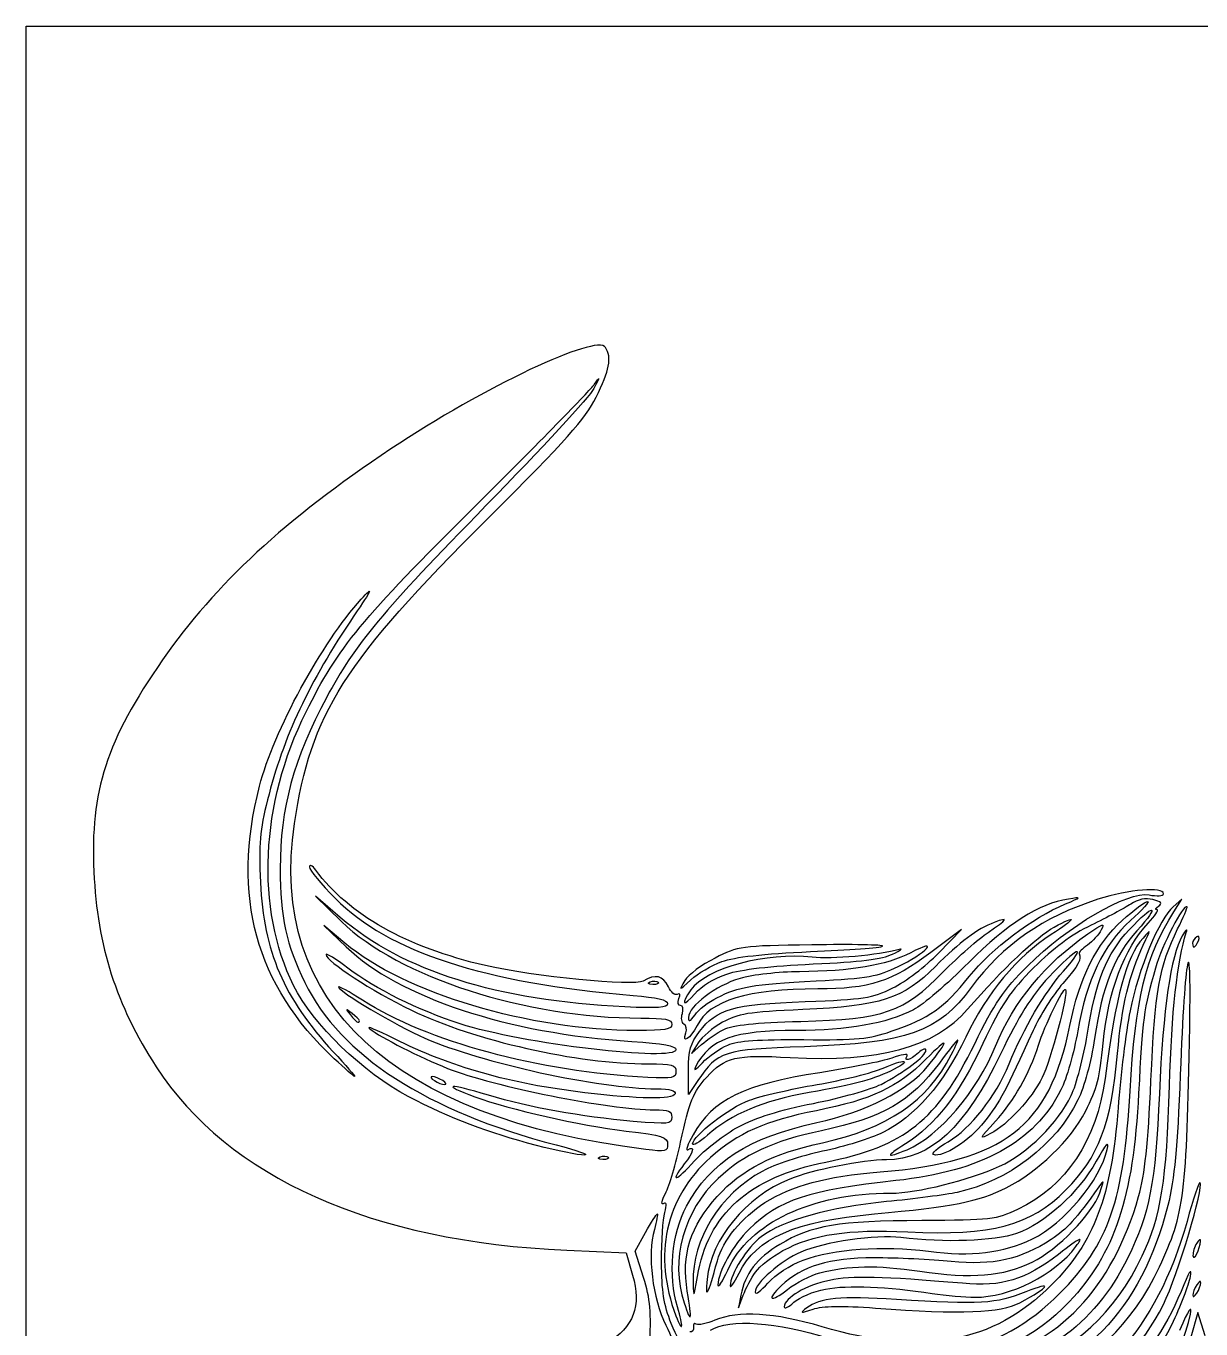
# Model space of a CAD drawing. Extents: x 0 to 149, y 0 to 198.
# Drawn here: x 0 to 74.6, y 115.2 to 197.9 of the extents above; entities that cross this region are included whole.
import ezdxf

# ---------------------------------------------------------------- set-up
doc = ezdxf.new("R2010")
doc.units = 0
doc.layers.get('0').update_dxf_attribs({"linetype": 'CONTINUOUS'})

msp = doc.modelspace()

# ---------------------------------------------------------------- linework, layer by layer
at = {"color": 7}
for points in [[(0.000001, 98.954167), (0.000001, 197.908333), (74.6125, 197.908333), (149.225, 197.908333), (149.225, 98.954167), (149.225, 0), (74.6125, 0), (0.000001, 0)], [(74.448871, 139.846034)], [(44.189166, 138.524335)], [(44.503774, 137.733487)], [(39.637891, 137.234917)], [(43.872171, 136.226415)], [(21.166667, 134.772813)], [(44.317708, 134.216349)], [(44.561943, 133.226257)], [(19.571452, 132.360636)], [(26.458333, 130.96875)], [(61.565219, 128.392473)], [(45.239093, 128.034505)], [(32.411458, 126.852894)], [(42.333333, 126.950105)], [(36.462891, 126.122417)], [(74.589844, 120.782292)], [(43.901619, 119.529908)], [(49.352232, 119.571728)], [(46.320337, 118.811416)], [(50.403125, 118.767725)], [(41.995135, 117.607292)], [(50.769398, 117.733781)], [(74.604396, 118.136458)], [(41.362016, 116.615104)], [(53.945134, 116.530805)]]:
    msp.add_lwpolyline(points, close=True, dxfattribs=at)
for points in [[(19.957305, 141.320385), (18.388542, 142.666551), (20.031147, 141.067981)], [(72.895526, 141.684375), (73.401105, 142.478125), (72.850949, 142.005566)], [(20.240626, 139.700357), (18.917709, 140.812478), (20.335241, 139.453279)], [(57.94375, 139.06209), (59.398958, 140.563804), (57.460745, 139.107307)], [(42.68969, 133.366097), (42.257022, 132.688542), (42.89049, 133.252906)], [(42.664062, 130.971441), (42.06875, 130.096744), (42.06875, 131.632254)], [(39.208435, 118.477668), (38.678133, 120.141791), (39.337729, 121.321938)], [(34.334328, 120.202984), (38.109282, 120.038056), (38.519838, 118.625789)], [(45.392845, 117.342708), (45.240586, 116.548958), (45.544475, 117.342708)], [(74.878586, 114.762007), (74.415994, 116.257104), (73.967118, 114.683244)]]:
    msp.add_lwpolyline(points, dxfattribs=at)
for points in [[(36.800729, 177.506215), (36.242104, 178.388354), (29.102838, 175.014655), (23.16765, 171.063825)], [(36.19714, 174.342388), (37.061447, 176.072022), (37.211355, 176.857787), (36.800729, 177.506215)], [(36.084288, 175.154167), (36.46433, 175.711223), (36.460655, 175.670525), (36.061004, 174.896309)], [(28.567999, 167.48125), (32.45376, 171.337552), (35.83609, 174.790365), (36.084288, 175.154167)], [(36.061004, 174.896309), (35.800004, 174.390685), (32.72568, 171.056935), (29.229174, 167.487976)], [(29.368978, 166.693358), (34.339366, 171.643268), (35.495622, 172.938528), (36.19714, 174.342388)], [(23.16765, 171.063825), (16.455552, 166.59584), (12.041675, 162.518881), (8.665504, 157.668656)], [(17.78719, 154.384375), (19.83059, 158.48185), (21.306373, 160.274677), (28.567999, 167.48125)], [(29.229174, 167.487976), (22.632628, 160.754732), (20.892821, 158.664841), (19.091514, 155.310417)], [(17.044295, 147.282649), (18.104869, 154.288622), (20.154782, 157.517121), (29.368978, 166.693358)], [(21.289138, 161.528125), (22.082028, 162.398207), (21.998941, 162.209954), (20.822029, 160.469792)], [(14.826637, 149.661137), (15.720743, 153.157539), (18.779337, 158.773984), (21.289138, 161.528125)], [(20.822029, 160.469792), (17.965246, 156.245803), (16.333722, 152.771435), (15.335084, 148.78522)], [(8.665504, 157.668656), (5.105189, 152.55389), (4.067411, 149.352786), (4.307822, 144.227047)], [(19.091514, 155.310417), (16.983486, 151.384812), (16.138322, 148.264705), (16.142725, 144.42431)], [(16.99172, 136.999096), (14.570319, 141.909088), (14.873831, 148.542439), (17.78719, 154.384375)], [(19.571452, 132.360636), (14.573822, 137.038469), (13.034254, 142.65203), (14.826637, 149.661137)], [(15.335084, 148.78522), (14.851714, 146.855773), (14.776522, 145.977591), (14.886539, 143.546613)], [(39.356771, 126.5936), (23.272068, 128.590167), (15.32948, 135.954863), (17.044295, 147.282649)], [(4.307822, 144.227047), (4.530678, 139.47553), (5.717742, 135.765429), (8.2685, 131.848156)], [(16.142725, 144.42431), (16.146244, 141.359197), (16.530879, 139.576138), (17.701491, 137.198455)], [(18.000081, 144.523746), (17.995451, 144.339151), (18.736827, 143.442957), (19.647575, 142.532208)], [(18.399004, 144.330208), (18.179461, 144.627703), (18.004812, 144.712436), (18.000081, 144.523746)], [(29.180708, 138.267308), (24.154424, 139.43298), (20.493962, 141.491377), (18.399004, 144.330208)], [(14.886539, 143.546613), (15.084637, 139.169346), (16.361387, 136.199393), (19.504441, 132.804516)], [(72.23125, 142.819636), (72.23125, 143.293386), (70.0678, 143.115972), (68.070849, 142.478466)], [(19.647575, 142.532208), (23.054544, 139.12524), (29.033695, 137.179293), (38.563021, 136.376074)], [(66.206661, 142.494159), (64.305236, 142.192589), (62.343403, 140.944772), (59.861932, 138.458609)], [(68.070849, 142.478466), (64.587004, 141.366282), (62.027438, 139.584536), (60.030646, 136.881576)], [(63.616245, 138.261765), (66.104966, 140.751719), (69.973357, 143.010022), (71.317792, 142.757805)], [(66.013542, 142.18317), (67.036701, 142.616489), (67.04312, 142.626823), (66.206661, 142.494159)], [(69.617209, 141.133547), (70.358804, 141.800305), (71.084628, 142.345833), (71.230149, 142.345833)], [(71.230149, 142.345833), (71.37567, 142.345833), (70.887971, 141.800305), (70.146376, 141.133547)], [(71.566916, 142.455204), (71.082628, 142.576754), (70.626817, 142.48502), (70.152712, 142.170594)], [(71.317792, 142.757805), (71.820193, 142.663553), (72.23125, 142.691377), (72.23125, 142.819636)], [(71.925662, 142.05031), (72.187112, 142.216008), (72.091931, 142.323434), (71.566916, 142.455204)], [(59.900696, 137.572155), (61.367011, 139.386987), (63.871001, 141.275787), (66.013542, 142.18317)], [(65.287499, 140.709116), (66.816473, 141.542751), (66.704617, 141.266868), (65.0948, 140.233852)], [(70.152712, 142.170594), (69.767939, 141.915412), (68.634729, 141.31226), (67.634469, 140.830258)], [(70.057248, 140.546513), (71.64237, 142.241135), (72.080379, 142.182882), (70.550199, 140.480952)], [(70.109196, 130.307292), (70.421672, 136.068102), (71.110983, 138.882686), (72.895526, 141.684375)], [(72.850949, 142.005566), (71.967204, 141.246466), (70.640305, 138.043044), (70.11448, 135.399132)], [(71.253342, 140.956771), (71.702763, 141.429714), (71.957819, 141.81849), (71.820132, 141.820717)], [(71.820132, 141.820717), (71.682446, 141.822834), (71.729933, 141.926262), (71.925662, 142.05031)], [(73.727204, 141.996409), (73.507685, 142.215926), (72.13646, 139.560795), (71.721464, 138.112653)], [(73.132013, 140.592524), (73.496006, 141.328021), (73.763841, 141.959769), (73.727204, 141.996409)], [(38.033854, 135.647263), (29.915355, 136.038381), (23.920033, 137.919947), (19.957305, 141.320385)], [(20.031147, 141.067981), (23.657765, 137.538582), (31.720909, 134.9375), (39.035138, 134.9375)], [(61.481068, 141.009777), (60.421329, 140.606865), (59.275329, 139.748924), (57.756907, 138.221717)], [(59.795833, 135.494297), (62.018061, 138.060065), (64.160879, 140.094856), (65.287499, 140.709116)], [(61.092292, 140.375354), (62.350306, 141.207868), (62.456081, 141.380477), (61.481068, 141.009777)], [(67.634469, 140.830258), (66.396272, 140.233598), (65.236863, 139.374936), (64.001875, 138.139951)], [(66.283536, 134.463806), (66.89508, 137.502223), (67.969754, 139.652343), (69.617209, 141.133547)], [(70.146376, 141.133547), (68.400811, 139.564134), (67.350312, 137.372101), (66.791261, 134.132563)], [(67.428105, 140.285803), (68.391172, 140.953786), (68.530605, 140.994707), (68.285955, 140.537576)], [(68.400742, 133.35), (68.713488, 136.619083), (69.744855, 139.369334), (71.253342, 140.956771)], [(70.94963, 139.567708), (71.46159, 140.625772), (71.461588, 140.625888), (70.935395, 140.019881)], [(73.899847, 134.408333), (74.021159, 141.214419), (73.589756, 139.034755), (73.297632, 131.365625)], [(73.681847, 140.361458), (73.775671, 140.6525), (73.65941, 140.557388), (73.423497, 140.150099)], [(58.248021, 137.870208), (59.215734, 138.853204), (60.495656, 139.980519), (61.092292, 140.375354)], [(65.0948, 140.233852), (62.932606, 138.846375), (61.021357, 136.552284), (59.674876, 133.728262)], [(61.566115, 133.158804), (62.701125, 135.952079), (64.721608, 138.408577), (67.428105, 140.285803)], [(67.38675, 133.855616), (67.931808, 137.275059), (68.627424, 139.017915), (70.057248, 140.546513)], [(68.285955, 140.537576), (68.125282, 140.237356), (67.726854, 139.80473), (67.400556, 139.576183)], [(70.550199, 140.480952), (69.09404, 138.861353), (68.360658, 137.000477), (67.857465, 133.648453)], [(70.935395, 140.019881), (69.853495, 138.773876), (69.219736, 136.429541), (68.524308, 131.101042)], [(71.435068, 130.96875), (71.687976, 136.640671), (71.971212, 138.246969), (73.132013, 140.592524)], [(73.423497, 140.150099), (72.696895, 138.89568), (72.21292, 135.56384), (71.971691, 130.155408)], [(72.613753, 130.627101), (72.746248, 135.306586), (73.104314, 138.569912), (73.681847, 140.361458)], [(74.344887, 140.095002), (74.201033, 140.006096), (74.083333, 139.821317), (74.083333, 139.684384)], [(74.083333, 139.684384), (74.083333, 139.3038), (74.272979, 139.387665), (74.448871, 139.846034)], [(74.448871, 139.846034), (74.539224, 140.081492), (74.494869, 140.187696), (74.344887, 140.095002)], [(20.439063, 138.109084), (19.675079, 138.688577), (19.051808, 139.075239), (19.05402, 138.968334)], [(19.05402, 138.968334), (19.062883, 138.540114), (21.978176, 136.642583), (24.473959, 135.440563)], [(38.803527, 134.14375), (31.957732, 134.14375), (24.026215, 136.517965), (20.240626, 139.700357)], [(20.335241, 139.453279), (23.678809, 136.247307), (30.584264, 133.963235), (38.475859, 133.453031)], [(49.920223, 138.802637), (47.060212, 139.138776), (43.171155, 138.094323), (42.218525, 136.734254)], [(49.911394, 139.585568), (45.384892, 139.519041), (45.241223, 139.499517), (43.754612, 138.748831)], [(44.189166, 138.524335), (44.994118, 138.817585), (46.802821, 139.020232), (49.809927, 139.154088)], [(56.18144, 139.084031), (54.592956, 138.279087), (52.3845, 137.903445), (49.113318, 137.881797)], [(49.809927, 139.154088), (52.248565, 139.262638), (54.311815, 139.419454), (54.394928, 139.502568)], [(54.394928, 139.502568), (54.478042, 139.585681), (52.460451, 139.623033), (49.911394, 139.585568)], [(55.45808, 139.300625), (54.134689, 138.924279), (51.160691, 138.656846), (49.920223, 138.802637)], [(49.986068, 138.372202), (52.979497, 138.507766), (54.360707, 138.679843), (55.033333, 139.001011)], [(57.460745, 139.107307), (54.981083, 137.243931), (53.572754, 136.789583), (50.276564, 136.789583)], [(55.033333, 139.001011), (55.542656, 139.244205), (55.733791, 139.379031), (55.45808, 139.300625)], [(55.03913, 136.849821), (55.836307, 137.240626), (57.143385, 138.236148), (57.94375, 139.06209)], [(55.379223, 138.208258), (56.17754, 138.598839), (56.990115, 139.110474), (57.184941, 139.345225)], [(57.184941, 139.345225), (57.421923, 139.630772), (57.089765, 139.544317), (56.18144, 139.084031)], [(65.88212, 137.918402), (67.508353, 139.7659), (66.718937, 139.442507), (64.957018, 137.539426)], [(66.873437, 139.033446), (67.055579, 138.683193), (66.848434, 138.304042), (65.837025, 137.136404)], [(67.400556, 139.576183), (67.074262, 139.347636), (66.837057, 139.103404), (66.873437, 139.033446)], [(69.315968, 132.691698), (69.586054, 135.711798), (70.070504, 137.750828), (70.94963, 139.567708)], [(39.200259, 137.283531), (38.650807, 136.940391), (32.150034, 137.578674), (29.180708, 138.267308)], [(43.754612, 138.748831), (42.917438, 138.326088), (42.053095, 137.682552), (41.833848, 137.31875)], [(42.218753, 137.374617), (42.649698, 137.769148), (43.536386, 138.286519), (44.189166, 138.524335)], [(44.503774, 137.733487), (45.405268, 138.032913), (47.25642, 138.248583), (49.986068, 138.372202)], [(57.756907, 138.221717), (55.711349, 136.164325), (54.276413, 135.69637), (49.330909, 135.473869)], [(50.166439, 137.294112), (53.469937, 137.473283), (54.104402, 137.584545), (55.379223, 138.208258)], [(59.861932, 138.458609), (58.515837, 137.10997), (56.942006, 135.765498), (56.364531, 135.470892)], [(60.244511, 133.306444), (61.501996, 135.887534), (62.053899, 136.698643), (63.616245, 138.261765)], [(64.001875, 138.139951), (62.47928, 136.617355), (61.959442, 135.842669), (60.765288, 133.316652)], [(27.559648, 134.573817), (24.919435, 135.430046), (22.173976, 136.793129), (20.439063, 138.109084)], [(40.790196, 136.930172), (40.467153, 137.639174), (39.952784, 137.75349), (39.200259, 137.283531)], [(39.637891, 137.234906), (39.828885, 137.311336), (40.057089, 137.301938), (40.14501, 137.214031)], [(41.833848, 137.31875), (41.435737, 136.65816), (41.43624, 136.658234), (42.218753, 137.374617)], [(45.344186, 137.453164), (43.824546, 137.011394), (42.06875, 135.687536), (42.06875, 134.983511)], [(42.473436, 136.48603), (42.869713, 136.956977), (43.69788, 137.465811), (44.503774, 137.733487)], [(43.872171, 136.226415), (45.313044, 136.947929), (46.031931, 137.069872), (50.166439, 137.294112)], [(49.113318, 137.881797), (47.816643, 137.873224), (46.128877, 137.681279), (45.344186, 137.453164)], [(49.2125, 134.730641), (54.528336, 134.87998), (55.707701, 135.289772), (58.248021, 137.870208)], [(54.943044, 134.096442), (57.381476, 134.943167), (58.292772, 135.582059), (59.900696, 137.572155)], [(64.957018, 137.539426), (63.841455, 136.334481), (63.04221, 135.064987), (61.899578, 132.683081)], [(62.424643, 132.027083), (63.358009, 134.300965), (64.678539, 136.551059), (65.88212, 137.918402)], [(71.721464, 138.112653), (70.97967, 135.524132), (70.896964, 134.907795), (70.656328, 130.175)], [(24.264835, 129.962624), (21.448602, 131.422796), (18.184258, 134.580929), (16.99172, 136.999096)], [(17.701491, 137.198455), (19.991828, 132.546445), (25.439209, 129.027433), (33.666777, 126.884874)], [(21.365105, 136.073327), (20.52836, 136.609175), (19.843751, 136.98714), (19.843751, 136.913252)], [(19.843751, 136.913252), (19.843751, 136.633238), (23.494506, 134.471622), (25.319954, 133.670789)], [(39.797744, 137.075066), (39.489518, 137.087766), (39.426825, 137.150456), (39.637891, 137.234917)], [(40.14501, 137.214031), (40.232928, 137.126112), (40.076657, 137.063578), (39.797744, 137.075066)], [(41.358653, 136.444408), (41.209682, 136.352338), (40.953875, 136.570932), (40.790196, 136.930172)], [(41.460558, 136.171527), (41.563049, 136.438616), (41.522962, 136.545958), (41.358653, 136.444408)], [(42.218525, 136.734254), (41.557601, 135.790654), (41.739376, 135.613651), (42.473436, 136.48603)], [(50.276564, 136.789583), (45.840968, 136.789583), (43.393027, 136.046191), (42.612702, 134.462221)], [(60.030646, 136.881576), (57.932466, 134.041372), (55.979322, 133.347881), (49.42981, 133.117593)], [(49.48288, 135.982419), (53.229327, 136.125503), (53.71691, 136.201621), (55.03913, 136.849821)], [(65.837025, 137.136404), (65.230618, 136.43633), (64.384208, 135.089635), (63.956113, 134.14375)], [(64.29375, 133.217708), (64.685661, 134.449132), (65.872603, 136.886423), (66.012338, 136.746692)], [(66.012338, 136.746692), (66.210752, 136.548275), (65.0646, 132.224783), (64.530581, 131.157237)], [(39.489063, 131.166812), (32.566351, 131.518964), (25.482127, 133.436804), (21.365105, 136.073327)], [(40.745833, 135.85435), (40.745833, 135.593889), (40.125301, 135.546505), (38.033854, 135.647263)], [(38.563021, 136.376074), (40.060951, 136.249815), (40.745833, 136.08612), (40.745833, 135.85435)], [(41.565716, 135.73125), (41.414957, 135.73125), (41.367636, 135.929375), (41.460558, 136.171527)], [(41.678942, 135.224351), (41.767429, 135.503145), (41.716476, 135.73125), (41.565716, 135.73125)], [(42.483109, 135.146754), (42.711008, 135.472122), (43.336086, 135.957971), (43.872171, 136.226415)], [(42.765086, 134.080702), (43.867832, 135.526478), (44.853947, 135.805632), (49.48288, 135.982419)], [(20.703647, 135.235834), (20.284002, 135.564941), (20.274643, 135.555583), (20.603751, 135.135938)], [(20.603751, 135.135938), (20.949394, 134.695208), (21.166667, 134.55505), (21.166667, 134.772813)], [(21.166667, 134.772813), (21.166667, 134.827753), (20.958308, 135.036113), (20.703647, 135.235834)], [(24.473959, 135.440563), (28.505489, 133.498897), (34.994297, 132.027083), (39.523019, 132.027083)], [(39.035138, 134.9375), (40.614552, 134.9375), (41.010417, 134.857964), (41.010417, 134.540625)], [(41.781849, 134.554418), (41.636765, 134.644085), (41.590455, 134.945554), (41.678942, 135.224351)], [(42.06875, 134.983511), (42.06875, 134.658275), (42.168485, 134.697568), (42.483109, 135.146754)], [(49.330909, 135.473869), (45.829323, 135.316333), (45.213847, 135.219136), (44.235317, 134.66917)], [(48.528441, 132.433997), (54.152554, 132.115856), (57.705551, 133.080874), (59.795833, 135.494297)], [(56.364531, 135.470892), (54.62388, 134.582879), (52.199244, 134.151838), (48.921252, 134.147661)], [(70.11448, 135.399132), (69.846926, 134.053829), (69.503552, 131.28625), (69.351427, 129.248958)], [(23.396346, 133.622277), (22.242783, 134.20186), (21.537084, 134.487134), (21.828126, 134.256219)], [(21.828126, 134.256219), (22.519972, 133.707299), (25.042975, 132.424673), (26.769653, 131.744077)], [(41.275, 132.935361), (41.275, 132.131861), (31.482194, 133.301721), (27.559648, 134.573817)], [(41.010417, 134.540625), (41.010417, 134.219569), (40.588819, 134.14375), (38.803527, 134.14375)], [(42.612702, 134.462221), (42.205545, 133.635742), (41.608825, 133.253067), (41.896596, 134.002984)], [(41.896596, 134.002984), (41.978569, 134.216606), (41.926933, 134.46475), (41.781849, 134.554418)], [(42.06875, 131.632254), (42.06875, 132.882989), (42.19789, 133.337072), (42.765086, 134.080702)], [(48.921252, 134.147661), (44.938767, 134.142581), (43.436349, 133.612435), (42.536771, 131.894792)], [(44.235317, 134.66917), (43.623188, 134.325135), (42.927656, 133.738752), (42.68969, 133.366097)], [(42.89049, 133.252906), (43.238899, 133.563304), (43.881146, 133.996853), (44.317708, 134.216349)], [(44.317708, 134.216349), (44.88593, 134.502038), (46.276686, 134.648165), (49.2125, 134.730641)], [(49.390787, 133.567728), (52.775768, 133.535698), (53.536932, 133.60818), (54.943044, 134.096442)], [(54.231072, 125.169657), (62.117544, 125.824131), (64.990535, 128.039611), (66.283536, 134.463806)], [(63.956113, 134.14375), (62.245182, 130.36341), (61.83177, 129.591221), (60.861892, 128.364231)], [(66.791261, 134.132563), (66.555776, 132.768004), (66.072028, 131.077131), (65.716266, 130.37507)], [(71.979057, 119.147214), (73.574047, 122.574378), (73.707871, 123.63763), (73.899847, 134.408333)], [(35.476143, 130.199098), (30.724549, 130.767386), (26.949082, 131.837282), (23.396346, 133.622277)], [(25.319954, 133.670789), (28.91264, 132.094653), (36.378494, 130.458311), (40.040277, 130.444431)], [(38.475859, 133.453031), (40.470458, 133.324079), (41.275, 133.175288), (41.275, 132.935361)], [(42.957742, 132.106646), (43.341703, 132.51421), (44.063595, 133.018035), (44.561943, 133.226257)], [(44.561943, 133.226257), (45.225965, 133.503704), (46.516015, 133.59493), (49.390787, 133.567728)], [(50.8, 125.798741), (55.776133, 126.786442), (57.884576, 128.4625), (60.244511, 133.306444)], [(59.674876, 133.728262), (58.262107, 130.765209), (56.425436, 128.65386), (54.400842, 127.665493)], [(60.765288, 133.316652), (59.226537, 130.061697), (57.765405, 128.172374), (55.845064, 126.954529)], [(55.951895, 126.582948), (57.961604, 127.422659), (60.392045, 130.269401), (61.566115, 133.158804)], [(57.257315, 131.869855), (58.692632, 133.659171), (58.648497, 133.831915), (57.142573, 132.318958)], [(58.751227, 132.596094), (59.437601, 133.956795), (59.380885, 133.917653), (58.005692, 132.081553)], [(61.565218, 128.392473), (62.721699, 129.650932), (63.721041, 131.418203), (64.29375, 133.217708)], [(66.374097, 130.019158), (66.708631, 130.733811), (67.164323, 132.460217), (67.38675, 133.855616)], [(67.857465, 133.648453), (67.632863, 132.152258), (67.204003, 130.565284), (66.802513, 129.744671)], [(67.271844, 129.006502), (68.0457, 130.554272), (68.184297, 131.087532), (68.400742, 133.35)], [(19.504441, 132.804516), (20.304494, 131.940366), (20.916491, 131.234603), (20.864437, 131.236156)], [(20.864437, 131.236156), (20.812382, 131.237744), (20.23054, 131.743723), (19.571452, 132.360636)], [(49.42981, 133.117593), (44.261331, 132.935861), (43.929366, 132.830559), (42.664062, 130.971441)], [(43.226291, 131.192326), (44.384513, 132.470443), (45.065384, 132.629891), (48.528441, 132.433997)], [(54.977879, 132.402064), (54.353537, 132.180499), (52.299272, 131.761706), (50.412851, 131.471408)], [(50.569852, 127.021529), (54.684893, 127.919649), (57.286472, 129.692294), (58.751227, 132.596094)], [(54.294357, 130.731167), (55.732921, 131.463865), (57.15, 132.536771), (57.15, 132.893244)], [(54.44182, 131.766183), (55.770597, 132.353963), (56.316478, 132.289084), (55.124067, 131.685096)], [(61.899578, 132.683081), (59.653898, 128.001787), (57.434163, 125.941667), (54.635845, 125.941667)], [(55.954454, 132.548286), (56.041682, 132.689428), (55.602225, 132.623626), (54.977879, 132.402064)], [(56.666146, 132.729549), (56.137014, 132.250691), (55.702065, 132.139912), (55.954454, 132.548286)], [(57.15, 132.893244), (57.15, 133.044046), (56.932266, 132.970384), (56.666146, 132.729549)], [(66.039886, 124.025411), (68.114042, 126.099567), (68.916203, 128.221542), (69.315968, 132.691698)], [(8.2685, 131.848156), (12.855248, 124.804162), (21.942381, 120.744393), (34.334328, 120.202984)], [(26.769653, 131.744077), (29.704046, 130.587448), (37.065334, 129.116667), (39.919894, 129.116667)], [(41.275, 131.551524), (41.275, 131.131829), (41.065204, 131.086635), (39.489063, 131.166812)], [(39.523019, 132.027083), (41.032782, 132.027083), (41.275, 131.961334), (41.275, 131.551524)], [(42.536771, 131.894792), (42.355823, 131.549293), (42.501939, 131.622826), (42.957742, 132.106646)], [(55.124067, 131.685096), (53.920491, 131.075451), (52.705979, 130.742907), (49.723429, 130.206358)], [(57.142573, 132.318958), (55.385658, 130.553841), (53.667824, 129.748055), (50.188963, 129.05722)], [(50.213456, 128.299086), (53.270798, 128.962991), (56.059581, 130.376718), (57.257315, 131.869855)], [(50.233747, 130.718563), (51.886837, 131.002207), (53.78047, 131.473636), (54.44182, 131.766183)], [(58.005692, 132.081553), (56.156516, 129.612615), (54.435753, 128.627254), (50.507299, 127.787741)], [(58.560338, 127.092009), (59.992186, 127.931127), (61.570992, 129.947405), (62.424643, 132.027083)], [(25.796876, 131.225229), (25.651355, 131.225229), (25.710886, 131.109815), (25.929167, 130.96875)], [(26.458333, 130.96875), (26.240053, 131.109815), (25.942397, 131.225229), (25.796876, 131.225229)], [(25.929167, 130.96875), (26.147449, 130.827685), (26.445105, 130.712271), (26.590625, 130.712271)], [(29.370303, 130.042243), (26.79391, 130.813392), (26.292914, 130.759393), (28.500239, 129.948464)], [(26.590625, 130.712271), (26.736146, 130.712271), (26.676615, 130.827685), (26.458333, 130.96875)], [(41.565184, 127.053094), (42.134039, 129.659486), (42.369949, 130.247337), (43.226291, 131.192326)], [(50.412851, 131.471408), (45.583007, 130.728156), (43.613192, 129.762702), (42.360093, 127.52455)], [(45.936366, 129.725902), (46.646833, 129.988223), (48.580654, 130.434919), (50.233747, 130.718563)], [(50.006782, 129.524228), (51.740237, 129.869861), (53.669644, 130.412985), (54.294357, 130.731167)], [(64.530581, 131.157237), (63.860066, 129.816818), (62.340466, 128.168911), (61.251042, 127.600784)], [(68.524308, 131.101042), (68.016252, 127.208217), (66.028385, 124.233858), (62.970833, 122.791625)], [(70.647769, 123.607777), (71.060199, 125.072407), (71.252199, 126.867542), (71.435068, 130.96875)], [(73.297632, 131.365625), (73.117718, 126.642389), (72.940513, 124.778233), (72.505991, 123.037685)], [(32.411458, 126.852894), (29.34916, 127.651023), (26.976184, 128.556835), (24.264835, 129.962624)], [(28.500239, 129.948464), (30.75785, 129.119061), (35.117484, 128.12943), (38.113033, 127.766374)], [(38.563021, 128.38253), (35.213155, 128.675043), (31.999769, 129.255208), (29.370303, 130.042243)], [(41.214863, 130.12688), (41.093911, 129.764025), (38.881047, 129.791873), (35.476143, 130.199098)], [(40.040277, 130.444431), (40.90475, 130.44115), (41.285324, 130.338266), (41.214863, 130.12688)], [(49.723429, 130.206358), (46.7448, 129.670514), (44.820374, 128.864249), (43.269143, 127.502251)], [(65.716266, 130.37507), (64.032344, 127.052009), (60.675322, 125.208938), (55.235785, 124.621073)], [(61.818869, 125.528456), (63.567916, 126.329197), (65.571333, 128.304234), (66.374097, 130.019158)], [(65.637643, 117.451539), (68.749556, 120.567897), (69.734515, 123.399658), (70.109196, 130.307292)], [(70.656328, 130.175), (70.319114, 123.54274), (69.121935, 119.949854), (66.243801, 116.93243)], [(71.971691, 130.155408), (71.714844, 124.396802), (71.36434, 122.576228), (69.963387, 119.723958)], [(70.882925, 119.844801), (72.079371, 122.376303), (72.444549, 124.651217), (72.613753, 130.627101)], [(39.919894, 129.116667), (40.791657, 129.116667), (41.010417, 129.021597), (41.010417, 128.642742)], [(42.333333, 126.950105), (42.333333, 127.46523), (44.652356, 129.251821), (45.936366, 129.725902)], [(50.188963, 129.05722), (46.954797, 128.414978), (45.179856, 127.631447), (43.463567, 126.088357)], [(45.239085, 128.034505), (46.343956, 128.623393), (47.851872, 129.094561), (50.006782, 129.524228)], [(66.802513, 129.744671), (65.411297, 126.901131), (62.378429, 124.579676), (59.134375, 123.875234)], [(69.351427, 129.248958), (68.932586, 123.639718), (67.825776, 120.700109), (65.11018, 117.984513)], [(41.010417, 128.642742), (41.010417, 128.205987), (40.818475, 128.185579), (38.563021, 128.38253)], [(41.941197, 122.993036), (43.480331, 125.820932), (45.875112, 127.35701), (50.213456, 128.299086)], [(60.861892, 128.364231), (59.887967, 127.132125), (58.23707, 126.06438), (57.622638, 126.269189)], [(61.251042, 127.600784), (60.503393, 127.210891), (60.521641, 127.256873), (61.565219, 128.392473)], [(62.252299, 124.167085), (64.230343, 125.153298), (66.382961, 127.228671), (67.271844, 129.006502)], [(38.113033, 127.766374), (40.432178, 127.485299), (40.745833, 127.386162), (40.745833, 126.93423)], [(42.360093, 127.52455), (42.011007, 126.901054), (41.862179, 126.475458), (42.029364, 126.578783)], [(43.269143, 127.502251), (42.754447, 127.050342), (42.333333, 126.801877), (42.333333, 126.950105)], [(42.449065, 125.867361), (43.094802, 126.585575), (44.350313, 127.56079), (45.239093, 128.034505)], [(50.507299, 127.787741), (47.401681, 127.124071), (45.589587, 126.286361), (43.95774, 124.759961)], [(54.400842, 127.665493), (53.657307, 127.302511), (51.938962, 126.768873), (50.582303, 126.479628)], [(35.454167, 126.239715), (35.090365, 126.235613), (33.721146, 126.51155), (32.411458, 126.852894)], [(33.666777, 126.884874), (35.013643, 126.534132), (35.817969, 126.243813), (35.454167, 126.239715)], [(40.745833, 126.93423), (40.745833, 126.469804), (40.614182, 126.43752), (39.356771, 126.5936)], [(40.607028, 123.812403), (40.845764, 124.274069), (41.276937, 125.732381), (41.565184, 127.053094)], [(42.029364, 126.578783), (42.493856, 126.865856), (42.381202, 126.414781), (41.804167, 125.677083)], [(43.899616, 123.619122), (45.491699, 125.361113), (47.383499, 126.326098), (50.569852, 127.021529)], [(55.845064, 126.954529), (54.543431, 126.129058), (54.57798, 126.008889), (55.951895, 126.582948)], [(57.622638, 126.269189), (57.459147, 126.323688), (57.881113, 126.693954), (58.560338, 127.092009)], [(63.911446, 120.921637), (65.911698, 121.889941), (68.25502, 124.694363), (68.65879, 126.603125)], [(68.65879, 126.603125), (68.782266, 127.186838), (68.599315, 126.989713), (67.967402, 125.858172)], [(36.622744, 125.962566), (36.314518, 125.975266), (36.251825, 126.037956), (36.462891, 126.122417)], [(36.462891, 126.122406), (36.653885, 126.198836), (36.882089, 126.189438), (36.97001, 126.101531)], [(36.97001, 126.101531), (37.057928, 126.013612), (36.901657, 125.951078), (36.622744, 125.962566)], [(43.463567, 126.088357), (40.603874, 123.517247), (39.808171, 119.877843), (41.266888, 116.041125)], [(41.804167, 125.677083), (40.828378, 124.429607), (41.274836, 124.561335), (42.449065, 125.867361)], [(42.635736, 118.530172), (43.291564, 122.48914), (45.921316, 124.830385), (50.8, 125.798741)], [(50.582303, 126.479628), (49.225642, 126.190383), (47.517293, 125.628061), (46.785969, 125.230027)], [(54.635845, 125.941667), (53.16596, 125.941667), (49.875705, 125.285405), (48.49813, 124.717461)], [(67.967402, 125.858172), (66.841727, 123.842473), (64.687606, 121.888059), (62.907741, 121.26759)], [(46.785969, 125.230027), (44.068026, 123.750737), (42.285428, 120.89829), (42.364263, 118.154582)], [(46.924264, 123.222258), (48.678113, 124.329415), (50.745443, 124.880396), (54.231072, 125.169657)], [(54.924865, 123.823002), (56.562419, 123.825384), (59.905326, 124.652408), (61.818869, 125.528456)], [(43.95774, 124.759961), (41.755891, 122.700389), (40.895405, 119.567119), (41.78848, 116.861074)], [(48.49813, 124.717461), (45.670489, 123.551688), (43.52458, 120.950559), (43.255771, 118.363018)], [(55.235785, 124.621073), (49.689523, 124.021675), (47.849197, 123.411864), (45.913643, 121.532078)], [(53.880361, 122.508293), (58.814962, 122.955566), (60.486721, 123.286803), (62.252299, 124.167085)], [(68.133378, 124.221875), (66.623655, 122.107148), (66.146447, 121.583355), (65.095062, 120.886945)], [(68.18839, 123.846437), (68.475381, 124.650783), (68.469285, 124.692394), (68.133378, 124.221875)], [(72.231769, 116.763948), (73.154215, 118.634843), (74.826376, 124.228484), (74.546793, 124.50807)], [(74.546793, 124.50807), (74.493578, 124.561285), (74.124812, 123.447098), (73.727313, 122.032099)], [(40.47, 123.156588), (40.306628, 123.055618), (40.368289, 123.350734), (40.607028, 123.812403)], [(40.558, 122.590399), (40.705868, 123.120751), (40.680113, 123.286446), (40.47, 123.156588)], [(41.995135, 117.607292), (41.606859, 119.903457), (42.19208, 121.750804), (43.899616, 123.619122)], [(44.558844, 118.94262), (45.928026, 121.952041), (49.886097, 123.815523), (54.924865, 123.823002)], [(54.636458, 123.284589), (51.061855, 122.943027), (48.05753, 122.101046), (46.6891, 121.057292)], [(59.134375, 123.875234), (58.406771, 123.717238), (56.382708, 123.451445), (54.636458, 123.284589)], [(55.990442, 121.366433), (61.33298, 121.114), (63.774466, 121.759991), (66.039886, 124.025411)], [(60.624262, 113.093566), (65.519403, 114.131143), (69.010361, 117.793003), (70.647769, 123.607777)], [(63.895973, 119.447344), (65.513027, 120.238496), (67.701226, 122.481078), (68.18839, 123.846437)], [(39.337729, 121.321938), (39.700507, 121.971017), (40.037078, 122.502083), (40.085669, 122.502083)], [(40.085669, 122.502083), (40.134257, 122.502083), (40.050704, 122.055599), (39.899995, 121.509896)], [(40.357057, 119.459375), (40.352612, 120.769062), (40.443028, 122.178022), (40.558, 122.590399)], [(41.362016, 116.615104), (40.761833, 118.547396), (41.010208, 121.282502), (41.941197, 122.993036)], [(43.901619, 119.529908), (44.258955, 120.841008), (45.442632, 122.286945), (46.924264, 123.222258)], [(45.277667, 118.744016), (46.385173, 120.981454), (48.827968, 122.050347), (53.880361, 122.508293)], [(62.970833, 122.791625), (61.584612, 122.137749), (61.296116, 122.104195), (56.885417, 122.083833)], [(72.505991, 123.037685), (70.843981, 116.380263), (66.85919, 112.323488), (61.35483, 111.685081)], [(56.885417, 122.083833), (51.59457, 122.059412), (49.862571, 121.769016), (47.870896, 120.572429)], [(73.727313, 122.032099), (71.771103, 115.068445), (67.939314, 110.963961), (63.104882, 110.653706)], [(39.899995, 121.509896), (39.449084, 119.877194), (39.777987, 117.172171), (40.638677, 115.434721)], [(45.913643, 121.532078), (44.927187, 120.574043), (43.923492, 118.778213), (43.941886, 118.004167)], [(46.6891, 121.057292), (45.80614, 120.383827), (44.714353, 118.66471), (44.714792, 117.948562)], [(48.068547, 120.177192), (49.989153, 121.216801), (52.183972, 121.546289), (55.990442, 121.366433)], [(55.5625, 121.003139), (53.961691, 121.203532), (50.677387, 120.729663), (49.2125, 120.086945)], [(62.907741, 121.26759), (61.500922, 120.777167), (58.290897, 120.661594), (55.5625, 121.003139)], [(57.319709, 120.133904), (60.04715, 119.778584), (62.042879, 120.01708), (63.911446, 120.921637)], [(65.095062, 120.886945), (63.163172, 119.607314), (61.396306, 119.217903), (58.74853, 119.488193)], [(66.670441, 120.435836), (67.179915, 121.124935), (67.019837, 121.052593), (65.560967, 119.934426)], [(74.105974, 119.85625), (74.12132, 119.43719), (74.562293, 120.281113), (74.589844, 120.782292)], [(74.589844, 120.782292), (74.597834, 120.927813), (74.488974, 120.868281), (74.347909, 120.65)], [(47.870896, 120.572429), (46.409515, 119.694439), (45.655434, 118.71162), (45.392845, 117.342708)], [(49.2125, 120.086945), (47.914195, 119.517316), (46.302083, 118.10996), (46.302083, 117.546183)], [(46.320337, 118.811416), (46.57992, 119.182639), (47.366616, 119.79724), (48.068547, 120.177192)], [(49.352232, 119.571728), (51.293675, 120.298115), (54.384961, 120.516232), (57.319709, 120.133904)], [(65.560967, 119.934426), (63.440135, 118.308901), (62.009015, 117.878511), (59.461789, 118.100187)], [(60.249607, 117.212414), (62.471427, 117.208446), (65.354356, 118.655738), (66.670441, 120.435836)], [(74.347909, 120.65), (74.206843, 120.431719), (74.097973, 120.074531), (74.105974, 119.85625)], [(40.972555, 115.55363), (40.500483, 116.738477), (40.363354, 117.608654), (40.357057, 119.459375)], [(43.255771, 118.363018), (43.112883, 116.987598), (43.301708, 117.328754), (43.901619, 119.529908)], [(47.111796, 118.114215), (47.59529, 118.664884), (48.497916, 119.252087), (49.352232, 119.571728)], [(53.842708, 119.716611), (51.016712, 119.71423), (49.288078, 119.193704), (47.959026, 117.945122)], [(50.403125, 118.767725), (52.229303, 119.242782), (54.018072, 119.271576), (56.753125, 118.869936)], [(58.74853, 119.488193), (57.505537, 119.615082), (55.297917, 119.71787), (53.842708, 119.716611)], [(56.753125, 118.869936), (60.058927, 118.384487), (62.053047, 118.545684), (63.895973, 119.447344)], [(69.963387, 119.723958), (67.821707, 115.363609), (64.356718, 112.943788), (59.53125, 112.438535)], [(63.04878, 112.714953), (66.503553, 113.782025), (69.160258, 116.199891), (70.882925, 119.844801)], [(64.348537, 111.914051), (67.545662, 112.901542), (70.27754, 115.491159), (71.979057, 119.147214)], [(73.945798, 118.533333), (74.049951, 119.151299), (73.850529, 118.838041), (73.346355, 117.59171)], [(38.519838, 118.625789), (39.092931, 116.654424), (38.599679, 115.344665), (36.88511, 114.285003)], [(39.599904, 113.903125), (39.716482, 116.34696), (39.653723, 117.080324), (39.208435, 118.477668)], [(42.364263, 118.154582), (42.393886, 117.12366), (42.405369, 117.139548), (42.635736, 118.530172)], [(43.941886, 118.004167), (43.947072, 117.785885), (44.224705, 118.20819), (44.558844, 118.94262)], [(44.714792, 117.948562), (44.714906, 117.760864), (44.9682, 118.118819), (45.277667, 118.744016)], [(45.544475, 117.342708), (45.711615, 117.779271), (46.060754, 118.440189), (46.320337, 118.811416)], [(51.014514, 118.287012), (49.522102, 117.976007), (48.154167, 117.176825), (48.154167, 116.615927)], [(48.352604, 117.706656), (48.898307, 118.138824), (49.821042, 118.616304), (50.403125, 118.767725)], [(59.461789, 118.100187), (54.362239, 118.54398), (52.450516, 118.586261), (51.014514, 118.287012)], [(72.757623, 115.473999), (73.325276, 116.647309), (73.859954, 118.02401), (73.945798, 118.533333)], [(74.604396, 118.136458), (74.604396, 118.281979), (74.488982, 118.222448), (74.347917, 118.004167)], [(41.78848, 116.861074), (42.24528, 115.476954), (42.313632, 115.723768), (41.995135, 117.607292)], [(46.302083, 117.546183), (46.302083, 117.351384), (46.666454, 117.606998), (47.111796, 118.114215)], [(47.959026, 117.945122), (46.985619, 117.030656), (47.27648, 116.854425), (48.352604, 117.706656)], [(48.763248, 116.896629), (49.098245, 117.21134), (50.001011, 117.588059), (50.769398, 117.733781)], [(65.11018, 117.984513), (61.403084, 114.277418), (56.92326, 113.46303), (50.567397, 115.340776)], [(50.769398, 117.733781), (52.192497, 118.003664), (54.694431, 117.902799), (57.546875, 117.460546)], [(51.001332, 114.59309), (57.048696, 112.64142), (61.75153, 113.559876), (65.637643, 117.451539)], [(63.500013, 117.558569), (61.584642, 116.793219), (60.601159, 116.735164), (55.270974, 117.072807)], [(57.546875, 117.460546), (58.42, 117.325174), (59.636229, 117.213515), (60.249607, 117.212414)], [(63.103125, 116.865551), (65.046728, 117.908716), (65.245678, 118.256108), (63.500013, 117.558569)], [(73.346355, 117.59171), (71.350923, 112.658962), (67.588088, 109.586453), (63.235417, 109.335718)], [(74.347917, 118.004167), (74.206851, 117.785885), (74.091438, 117.488229), (74.091438, 117.342708)], [(74.091438, 117.342708), (74.091438, 117.197187), (74.206851, 117.256719), (74.347917, 117.475)], [(74.347917, 117.475), (74.488982, 117.693281), (74.604396, 117.990937), (74.604396, 118.136458)], [(41.266888, 116.041125), (41.707324, 114.882697), (41.774401, 115.28743), (41.362016, 116.615104)], [(48.154167, 116.615927), (48.154167, 116.4556), (48.428254, 116.581917), (48.763248, 116.896629)], [(55.270974, 117.072807), (51.722502, 117.297589), (50.408062, 117.176463), (49.589195, 116.549228)], [(49.976384, 116.458831), (50.603036, 116.668243), (51.796625, 116.689889), (53.945134, 116.530805)], [(53.945134, 116.530805), (59.39831, 116.127035), (61.897329, 116.21838), (63.103125, 116.865551)], [(66.243801, 116.93243), (64.005764, 114.586081), (61.646369, 113.484983), (58.46848, 113.303788)], [(66.509911, 110.700489), (68.689866, 111.767041), (70.947751, 114.159728), (72.231769, 116.763948)], [(73.939268, 116.152083), (74.050459, 116.778767), (73.828992, 116.442485), (73.254179, 115.111821)], [(43.472187, 115.124532), (44.656259, 115.873305), (47.700258, 115.658448), (51.001332, 114.59309)], [(50.567397, 115.340776), (47.507168, 116.244875), (45.249613, 116.382734), (43.751937, 115.756965)], [(49.589195, 116.549228), (49.128235, 116.196142), (49.164772, 116.187612), (49.976384, 116.458831)], [(68.293017, 108.626923), (70.958221, 109.977484), (73.427672, 113.268699), (73.939268, 116.152083)], [(40.638677, 115.434721), (41.308629, 114.082311), (41.393033, 113.640013), (41.360127, 111.654167)], [(41.842388, 114.19133), (41.69805, 114.102123), (41.306623, 114.71516), (40.972555, 115.55363)], [(42.392923, 115.311854), (42.432909, 115.119137), (42.32108, 114.989795), (42.144418, 115.024429)], [(42.563254, 115.512048), (42.429586, 115.594659), (42.352939, 115.504561), (42.392923, 115.311854)], [(43.751937, 115.756965), (43.231827, 115.53965), (42.696921, 115.429437), (42.563254, 115.512048)], [(67.009433, 109.613147), (69.633769, 110.910164), (71.441207, 112.753026), (72.757623, 115.473999)]]:
    msp.add_open_spline(points, degree=3, dxfattribs=at)

doc.saveas('drawing.dxf')
